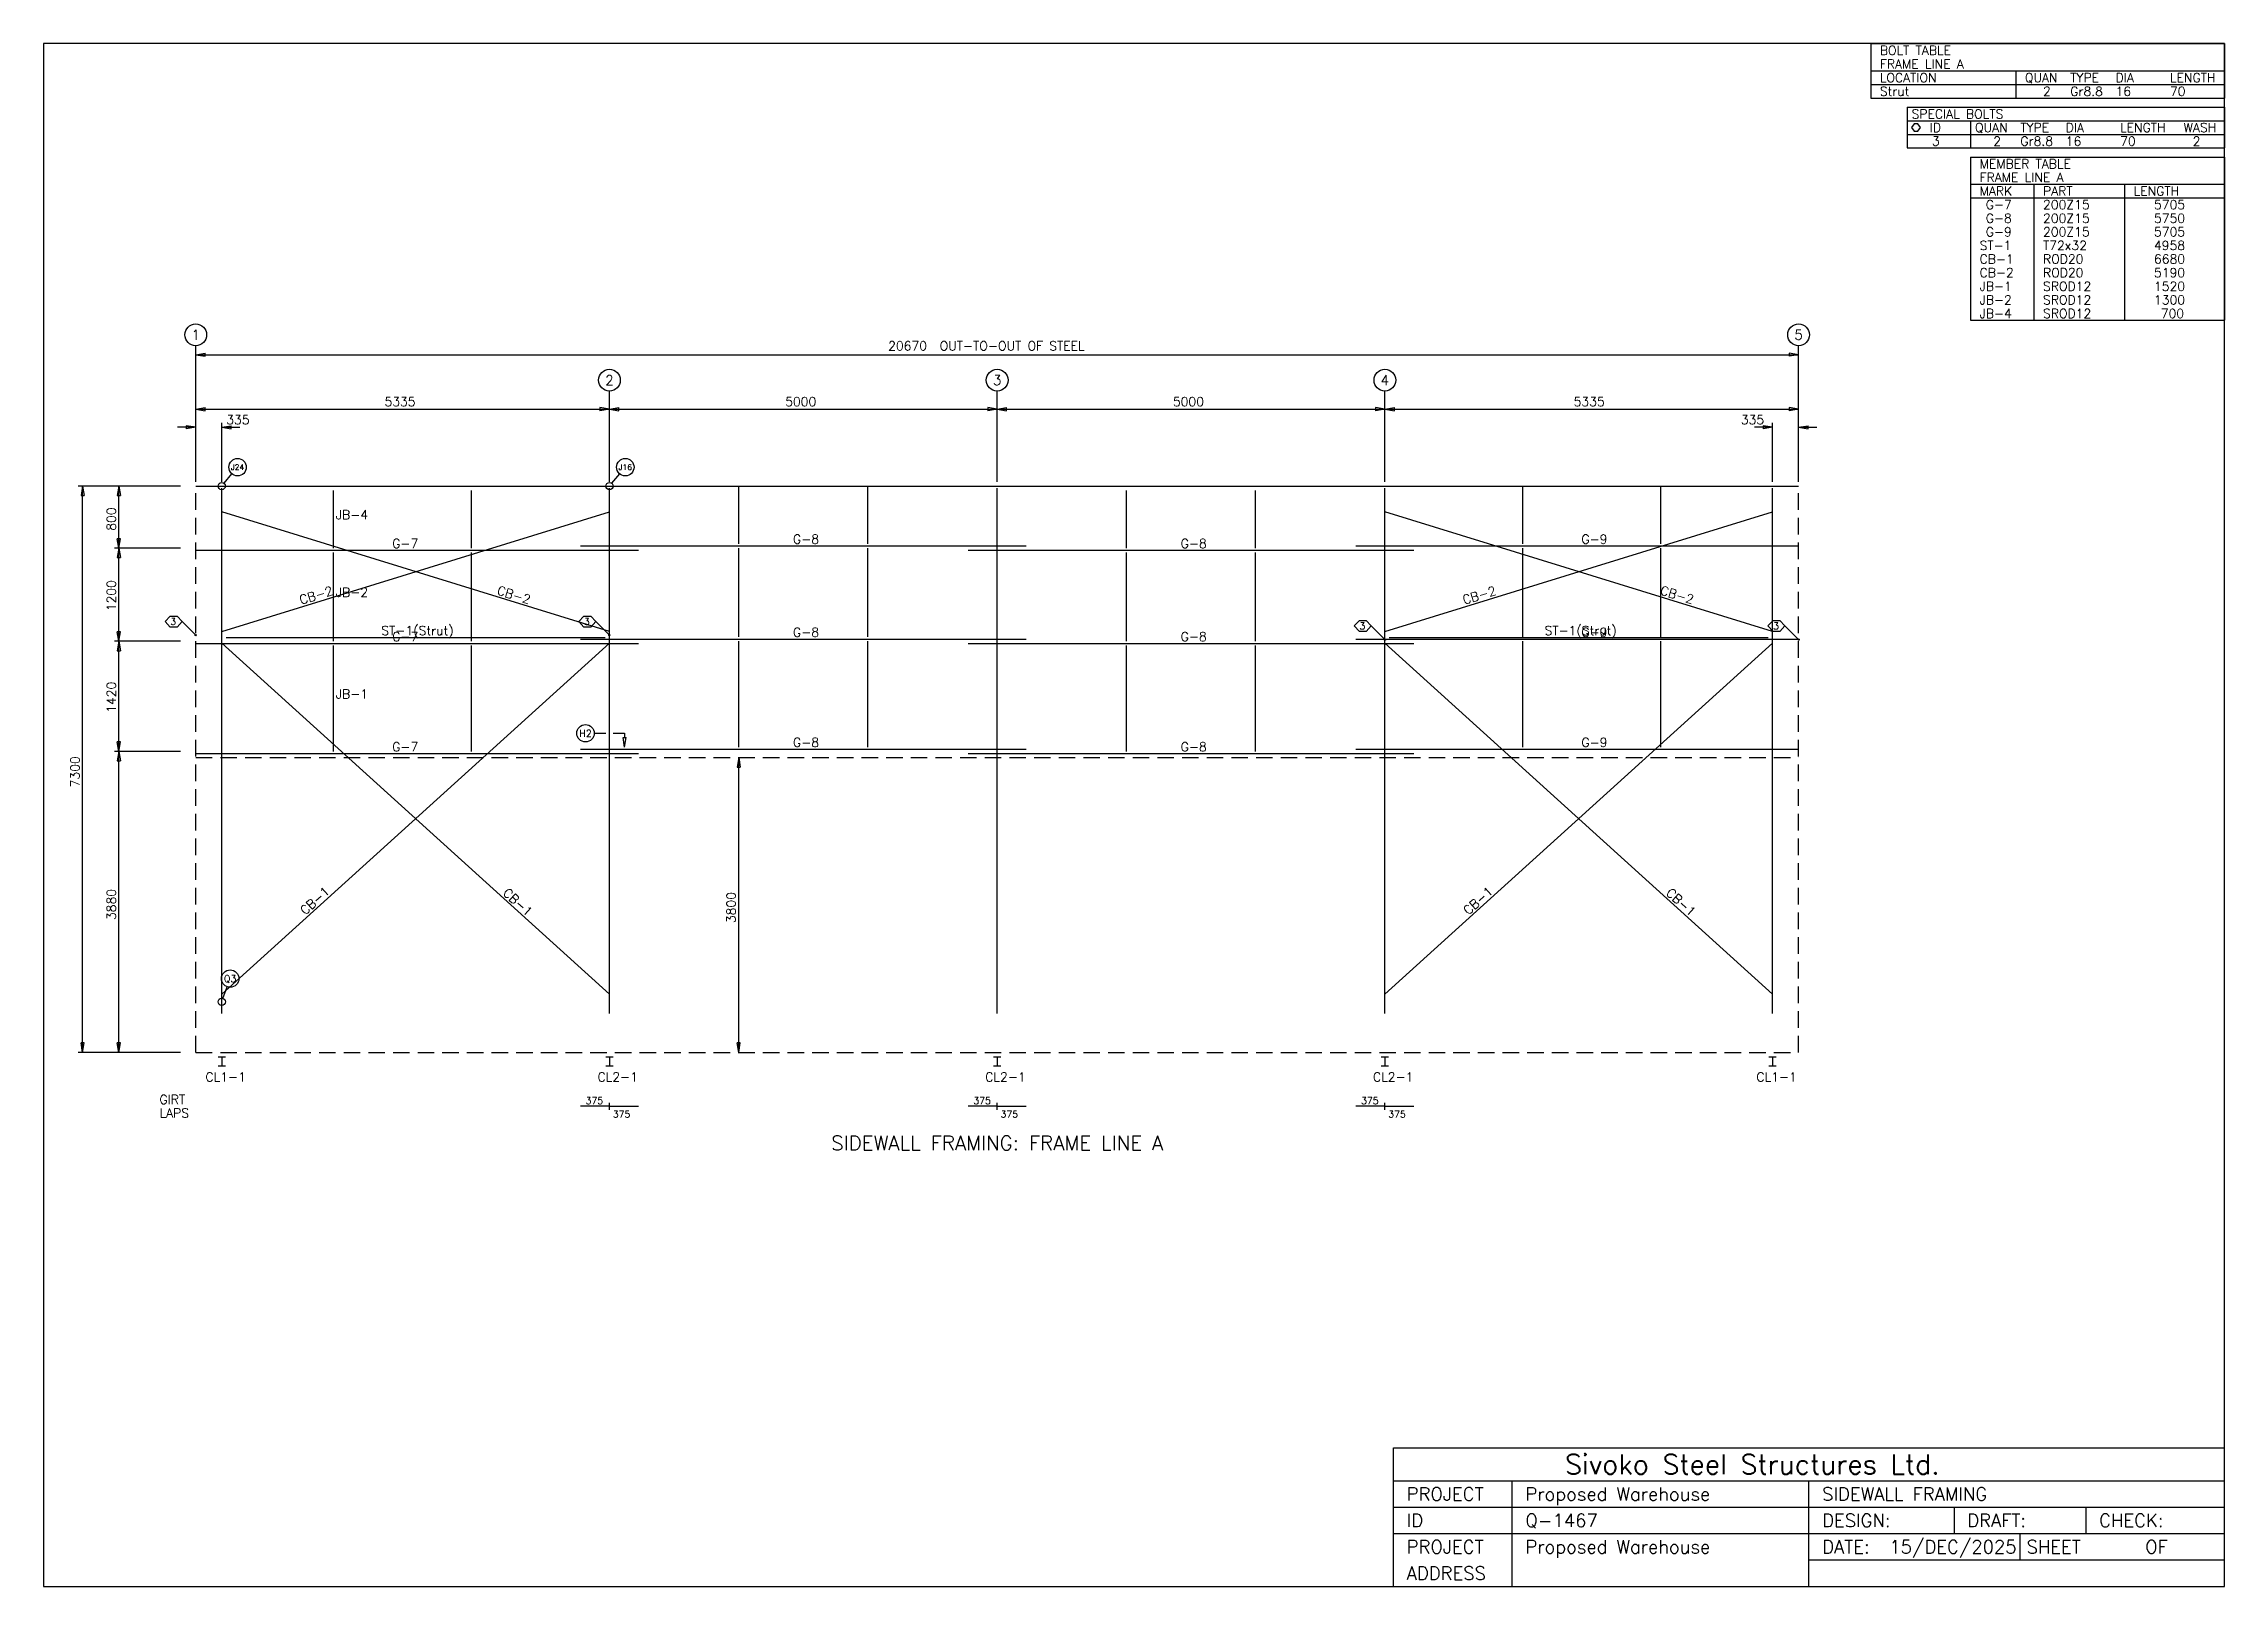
# Model space of a CAD drawing. Extents: x 0 to 28123, y 0 to 19887.
import ezdxf
from ezdxf.enums import TextEntityAlignment as Align

# ---------------------------------------------------------------- set-up
doc = ezdxf.new("R2010")
doc.units = 0
doc.linetypes.add('CONTIN', pattern=[0])
doc.linetypes.add('DASHED', pattern=[317.99, 212.59, -105.4])
doc.layers.get('0').update_dxf_attribs({"linetype": 'CONTIN'})
for name, color, linetype in [('1', 7, 'CONTIN'), ('10', 7, 'CONTIN'), ('11', 6, 'CONTIN'), ('12', 7, 'CONTIN'), ('13', 5, 'CONTIN'), ('14', 1, 'CONTIN'), ('15', 1, 'CONTIN'), ('2', 6, 'CONTIN'), ('22', 7, 'CONTIN'), ('26', 7, 'CONTIN'), ('3', 5, 'CONTIN'), ('4', 7, 'CONTIN'), ('5', 5, 'DASHED'), ('7', 7, 'CONTIN')]:
    doc.layers.add(name, color=color, linetype=linetype)
doc.styles.add('SIMPLEX', font='SIMPLEX')

# ---------------------------------------------------------------- blocks, each defined once
blk = doc.blocks.new('WCOL')
for p, q in [((-10.2, 0), (10.2, 0)), ((0, 0), (0, -25.4)), ((-10.2, -25.4), (10.2, -25.4))]:
    blk.add_line(p, q)
blk = doc.blocks.new('HEXAGON')
for p, q in [((7.6, 10.2), (0, 0)), ((0, 0), (7.6, -10.2)), ((17.8, 10.2), (7.6, 10.2)), ((25.4, 0), (17.8, 10.2)), ((17.8, -10.2), (25.4, 0)), ((7.6, -10.2), (17.8, -10.2))]:
    blk.add_line(p, q)
blk = doc.blocks.new('ARROW')
for p, q in [((0, 0), (-122, 20)), ((-122, 20), (-122, -20)), ((0, 0), (-122, -20))]:
    blk.add_line(p, q)
blk = doc.blocks.new('ARROWP')
for p, q in [((0, 0), (-122, 20)), ((-122, 20), (-122, -20)), ((0, 0), (-122, -20))]:
    blk.add_line(p, q)
blk = doc.blocks.new('CUTSEC')
at = {"layer": '7'}
for p, q in [((-196, 0), (-47, 0)), ((47, 0), (196, 0)), ((196, 0), (196, 56))]:
    blk.add_line(p, q, dxfattribs=at)
at = {"layer": '7', "rotation": 90}
blk.add_blockref('ARROWP', (196, 178), dxfattribs=at)
blk = doc.blocks.new('SW1FRM')
at = {"layer": '1'}
for p, q in [((0, 7300), (5700.646, 7300)), ((1778.33276, 6500), (1778.33276, 7243.875)), ((3556.66821, 6500), (3556.66821, 7243.875)), ((4969.354, 7300), (10700.6455, 7300)), ((7001.6665, 6556.12549), (7001.6665, 7300)), ((8668.33301, 6556.12549), (8668.33301, 7300)), ((9969.35449, 7300), (15700.6465, 7300)), ((12001.666, 6500), (12001.666, 7243.875)), ((13668.333, 6500), (13668.333, 7243.875)), ((14969.3555, 7300), (20670, 7300)), ((17113.334, 6556.12549), (17113.334, 7300)), ((18891.668, 6556.12549), (18891.668, 7300)), ((335, 5426.2002), (5335, 6967.13721)), ((5335, 5426.2002), (335, 6967.13721)), ((15335, 5426.2002), (20335, 6967.13721)), ((20335, 5426.2002), (15335, 6967.13721)), ((0, 6471.9375), (5710, 6471.9375)), ((4960, 6528.0625), (10710, 6528.0625)), ((7001.6665, 5356.12549), (7001.6665, 6500)), ((8668.33301, 5356.12549), (8668.33301, 6500)), ((9960, 6471.9375), (15710.002, 6471.9375)), ((14960, 6528.0625), (20670, 6528.0625)), ((17113.334, 5356.12549), (17113.334, 6500)), ((18891.668, 5356.12549), (18891.668, 6500)), ((1778.33276, 5300), (1778.33276, 6443.875)), ((3556.66821, 5300), (3556.66821, 6443.875)), ((12001.666, 5300), (12001.666, 6443.875)), ((13668.333, 5300), (13668.333, 6443.875)), ((391.124817, 5350), (5278.87451, 5350)), ((15391.125, 5350), (20278.877, 5350)), ((0, 5271.9375), (5710, 5271.9375)), ((335, 750), (5335, 5273.80029)), ((5335, 750), (335, 5273.80029)), ((1778.33276, 3880), (1778.33276, 5243.875)), ((3556.66821, 3880), (3556.66821, 5243.875)), ((4960, 5328.0625), (10710, 5328.0625)), ((7001.6665, 3936.125), (7001.6665, 5300)), ((8668.33301, 3936.125), (8668.33301, 5300)), ((9960, 5271.9375), (15710.002, 5271.9375)), ((12001.666, 3880), (12001.666, 5243.875)), ((13668.333, 3880), (13668.333, 5243.875)), ((14960, 5328.0625), (20670, 5328.0625)), ((15335, 750), (20335, 5273.80029)), ((20335, 750), (15335, 5273.80029)), ((17113.334, 3936.125), (17113.334, 5300)), ((18891.668, 3936.125), (18891.668, 5300)), ((0, 3851.93726), (5710, 3851.93726)), ((4960, 3908.0625), (10710, 3908.0625)), ((9960, 3851.93726), (15710.002, 3851.93726)), ((14960, 3908.0625), (20670, 3908.0625))]:
    blk.add_line(p, q, dxfattribs=at)
at = {"layer": '12'}
for p, q in [((0, 7356.12549), (0, 9110.02832)), ((20670, 7356.12549), (20670, 9110.02832)), ((5335, 7356.12549), (5335, 8525.39453)), ((10335, 7356.12549), (10335, 8525.39453)), ((15335, 7356.12549), (15335, 8525.39453)), ((20670, 7356.12549), (20670, 8525.39453)), ((335, 7356.12549), (335, 8113.81201)), ((20335, 7356.12549), (20335, 8113.81201)), ((-1047.6647, 7300), (-1515.3721, 7300)), ((-196.4371, 7300), (-1047.6647, 7300)), ((-991.53949, 7300), (-991.53949, 7300)), ((-196.4371, 6500), (-1047.6647, 6500)), ((-991.53967, 6500), (-991.53967, 6500)), ((-991.53949, 6500), (-991.53949, 6500)), ((-196.4371, 5300), (-1047.6647, 5300)), ((-991.53967, 5300), (-991.53967, 5300)), ((-991.53949, 5300), (-991.53949, 5300)), ((-196.4371, 3880), (-1047.6647, 3880)), ((-991.53967, 3880), (-991.53967, 3880)), ((-991.53937, 3880), (-991.53937, 3880)), ((-1047.6647, 0), (-1515.3721, 0)), ((-196.4371, 0), (-1047.6647, 0)), ((-991.53967, 0), (-991.53967, 0))]:
    blk.add_line(p, q, dxfattribs=at)
at = {"layer": '13'}
for centre in [(0, 9250.34082), (20670, 9250.34082), (5335, 8665.70703), (10335, 8665.70703), (15335, 8665.70703)]:
    blk.add_circle(centre, 140.312225, dxfattribs=at)
at = {"layer": '2'}
for p, q in [((0, 8993.10156), (20670, 8993.10156)), ((0, 8291.54004), (20670, 8291.54004)), ((0, 8057.68652), (-233.8537, 8057.68652)), ((335, 8057.68652), (568.853699, 8057.68652)), ((20335, 8057.68652), (20101.1465, 8057.68652)), ((20670, 8057.68652), (20903.8535, 8057.68652)), ((-1459.2471, 0), (-1459.2471, 7300)), ((-991.53967, 6500), (-991.53949, 7300)), ((-991.53967, 5300), (-991.53949, 6500)), ((0, 5378.0625), (-175.39027, 5553.45361)), ((5335, 5378.0625), (5159.60938, 5553.45361)), ((15335, 5321.9375), (15159.6094, 5497.32813)), ((20670, 5321.9375), (20494.6094, 5497.32813)), ((-991.53967, 3880), (-991.53949, 5300)), ((-991.53967, 0), (-991.53937, 3880)), ((7001.6665, 0), (7001.6665, 3800.00024)), ((5335, -694.54553), (4960, -694.54553)), ((5335, -738.39307), (5335, -650.69794)), ((5335, -738.39307), (5335, -650.69794)), ((5335, -694.54553), (5710, -694.54553)), ((10335, -694.54553), (9960, -694.54553)), ((10335, -738.39307), (10335, -650.69794)), ((10335, -738.39307), (10335, -650.69794)), ((10335, -694.54553), (10710, -694.54553)), ((15335, -694.54553), (14960, -694.54553)), ((15335, -738.39307), (15335, -650.69794)), ((15335, -738.39307), (15335, -650.69794)), ((15335, -694.54553), (15710.002, -694.54553))]:
    blk.add_line(p, q, dxfattribs=at)
for centre in [(0, 5378.0625), (5335, 5378.0625), (15335, 5321.9375), (20670, 5321.9375)]:
    blk.add_circle(centre, 8.769514, dxfattribs=at)
at = {"layer": '4'}
for p, q in [((335, 500), (335, 7271.9375)), ((5335, 500), (5335, 7271.9375)), ((10335, 500), (10335, 7271.9375)), ((15335, 500), (15335, 7271.9375)), ((20335, 500), (20335, 7271.9375))]:
    blk.add_line(p, q, dxfattribs=at)
at = {"layer": '5'}
for p, q in [((0, 0), (0, 7300)), ((20670, 0), (20670, 7300)), ((0, 0), (0, 3800.00024)), ((0, 3800.00024), (20670, 3800.00024)), ((20670, 0), (20670, 3800.00024)), ((0, 0), (20670, 0))]:
    blk.add_line(p, q, dxfattribs=at)
at = {"layer": '7'}
for p, q in [((365.064178, 7335.82764), (467.282379, 7457.64307)), ((5365.06396, 7335.82764), (5467.28174, 7457.64307)), ((350.997406, 696.349854), (405.388733, 845.779053))]:
    blk.add_line(p, q, dxfattribs=at)
for centre, radius in [((539.436401, 7543.62988), 112.249771), ((5539.43604, 7543.62988), 112.249771), ((335, 7300), 46.770741), ((5335, 7300), 46.770741), ((5026.31299, 4113.85352), 112.249771), ((443.782532, 951.258606), 112.249771), ((335, 652.400024), 46.770741)]:
    blk.add_circle(centre, radius, dxfattribs=at)
at = {"layer": '10', "xscale": 4.60341932, "yscale": 4.60341932, "zscale": 4.60341932}
for p in [(335, -56.124886), (5335, -56.124886), (10335, -56.124886), (15335, -56.124886), (20335, -56.124886)]:
    blk.add_blockref('WCOL', p, dxfattribs=at)
at = {"layer": '2'}
for p, rotation in [((0, 8993.10156), 180), ((0, 8291.54004), 180), ((5335, 8291.54004), 180), ((10335, 8291.54004), 180), ((15335, 8291.54004), 180), ((335, 8057.68652), 180), ((20670, 8057.68652), 180), ((-1459.2471, 7300), 90), ((-991.53949, 7300), 90), ((-991.53967, 6500), 270), ((-991.53949, 6500), 90), ((-991.53967, 5300), 270), ((-991.53949, 5300), 90), ((-991.53967, 3880), 270), ((-991.53937, 3880), 90), ((7001.6665, 3800.00024), 90), ((-1459.2471, 0), 270), ((-991.53967, 0), 270), ((7001.6665, 0), 270)]:
    blk.add_blockref('ARROW', p, dxfattribs=dict(at, rotation=rotation))
for p in [(20670, 8993.10156), (5335, 8291.54004), (10335, 8291.54004), (15335, 8291.54004), (20670, 8291.54004), (0, 8057.68652), (20335, 8057.68652)]:
    blk.add_blockref('ARROW', p, dxfattribs=at)
at = {"layer": '2', "xscale": -8.6314116, "yscale": 6.90512896, "zscale": 6.90512896}
for p in [(-175.39027, 5553.45361), (5159.60938, 5553.45361), (15159.6094, 5497.32813), (20494.6094, 5497.32813)]:
    blk.add_blockref('HEXAGON', p, dxfattribs=at)
at = {"layer": '7', "yscale": -1, "zscale": -1}
blk.add_blockref('CUTSEC', (5335, 4113.85352), dxfattribs=at)
at = {"layer": '11', "style": 'SIMPLEX'}
for s, height, p in [('20670', 116.926849, (8928.95508, 9049.22656)), ('5335', 116.926849, (2433.64624, 8330.5166)), ('5000', 116.926849, (7601.146, 8330.5166)), ('5000', 116.926849, (12601.1465, 8330.5166)), ('5335', 116.926849, (17768.6465, 8330.5166)), ('335', 116.926849, (393.463409, 8096.6626)), ('335', 116.926849, (19925.7578, 8096.6626)), ('375', 87.695137, (5028.06689, -665.31384)), ('375', 87.695137, (5378.84717, -840.7041)), ('375', 87.695137, (10028.0664, -665.31384)), ('375', 87.695137, (10378.8477, -840.7041)), ('375', 87.695137, (15028.0674, -665.31384)), ('375', 87.695137, (15378.8467, -840.7041))]:
    blk.add_text(s, height=height, dxfattribs=at).set_placement(p)
for s, p in [('800', (-1030.5153, 6724.60938)), ('1200', (-1030.5153, 5686.6084)), ('1420', (-1030.5153, 4376.6084)), ('7300', (-1498.2224, 3416.14648)), ('3880', (-1030.5151, 1706.14624)), ('3800', (6962.69043, 1666.14636))]:
    blk.add_text(s, height=116.926849, rotation=90, dxfattribs=at).set_placement(p)
at = {"layer": '13', "style": 'SIMPLEX'}
for s, p in [('1', (0, 9187.2002)), ('5', (20670, 9187.2002)), ('2', (5335, 8602.56641)), ('3', (10335, 8602.56641)), ('4', (15335, 8602.56641))]:
    blk.add_text(s, height=126.280991, dxfattribs=at).set_placement(p, align=Align.CENTER)
at = {"layer": '15', "style": 'SIMPLEX'}
blk.add_text(' OUT-TO-OUT OF STEEL', height=116.926849, dxfattribs=at).set_placement((9513.58887, 9049.22656))
blk.add_text('SIDEWALL FRAMING: FRAME LINE A', height=187.082962, dxfattribs=at).set_placement((10335, -1261.6407), align=Align.CENTER)
at = {"layer": '2', "style": 'SIMPLEX'}
for s, height, p in [('3', 87.695137, (-328.85675, 5509.60596)), ('3', 87.695137, (5006.14258, 5509.60596)), ('3', 87.695137, (15006.1426, 5453.47949)), ('3', 87.695137, (20341.1426, 5453.47949)), ('GIRT', 116.926849, (-467.7074, -665.31378)), ('LAPS', 116.926849, (-467.7074, -840.7041))]:
    blk.add_text(s, height=height, dxfattribs=at).set_placement(p)
at = {"layer": '3', "style": 'SIMPLEX'}
for s, p in [('JB-4', (1806.39514, 6871.9375)), (' G-7', (2454.10815, 6501.16846)), (' G-8', (7621.6084, 6557.29492)), (' G-8', (12621.6084, 6501.16846)), (' G-9', (17789.1094, 6557.29492)), ('JB-2', (1806.39514, 5871.9375)), ('ST-1(Strut)', (2393.60107, 5379.23145)), (' G-7', (2454.10815, 5301.16895)), (' G-8', (7621.6084, 5357.29443)), (' G-8', (12621.6084, 5301.16895)), ('ST-1(Strut)', (17393.6035, 5379.23145)), (' G-9', (17789.1094, 5357.29443)), ('JB-1', (1806.39514, 4561.9375)), (' G-7', (2454.10815, 3881.16895)), (' G-8', (7621.6084, 3937.29419)), (' G-8', (12621.6084, 3881.16895)), (' G-9', (17789.1094, 3937.29419)), (' CL1-1', (45.606033, -375.33517)), (' CL2-1', (5101.14648, -375.33517)), (' CL2-1', (10101.1465, -375.33517)), (' CL2-1', (15101.1475, -375.33517)), (' CL1-1', (20045.6074, -375.33517))]:
    blk.add_text(s, height=116.926849, dxfattribs=at).set_placement(p)
for s, rotation, p in [('CB-2', 17.129, (1358.49634, 5772.21777)), ('CB-2', -17.129, (3875.71484, 5906.52246)), ('CB-2', 17.129, (16358.498, 5772.21777)), ('CB-2', -17.129, (18875.7148, 5906.52246)), ('CB-1', 42.138, (1411.48572, 1763.38171)), ('CB-1', -42.138, (3950.70947, 2041.87109)), ('CB-1', 42.138, (16411.4863, 1763.38171)), ('CB-1', -42.138, (18950.709, 2041.87085))]:
    blk.add_text(s, height=116.926849, rotation=rotation, dxfattribs=at).set_placement(p)
at = {"layer": '7', "style": 'SIMPLEX'}
for s, height, p in [('J24', 71.8398514, (539.436401, 7543.62988)), ('J16', 71.8398514, (5539.43604, 7543.62988)), ('H2', 89.79982, (5026.31299, 4113.85352)), ('Q3', 89.79982, (443.782532, 951.258606))]:
    blk.add_text(s, height=height, dxfattribs=at).set_placement(p, align=Align.MIDDLE_CENTER)
blk = doc.blocks.new('SW1TBL')
for p, q in [((-3273.9517, 0), (0, 0)), ((-3273.9517, 0), (-3273.9517, -2104.6833)), ((0, 0), (0, -2104.6833)), ((-3273.9517, -350.78055), (0, -350.78055)), ((-3273.9517, -350.78055), (-3273.9517, -526.17084)), ((-3273.9517, -526.17084), (-3273.9517, -2104.6833)), ((-3273.9517, -526.17084), (0, -526.17084)), ((-2455.4636, -350.78055), (-2455.4636, -526.17084)), ((-2455.4636, -526.17084), (-2455.4636, -2104.6833)), ((-1286.1951, -350.78055), (-1286.1951, -526.17084)), ((-1286.1951, -526.17084), (-1286.1951, -2104.6833)), ((-3273.9517, -2104.6833), (0, -2104.6833))]:
    blk.add_line(p, q)
at = {"layer": '14', "style": 'SIMPLEX'}
for s, p in [('MEMBER TABLE', (-3157.0249, -146.15857)), ('FRAME LINE A', (-3157.0249, -321.54883)), ('MARK', (-3157.0249, -496.93915)), ('PART', (-2338.5369, -496.93915)), ('LENGTH', (-1169.2682, -496.93915))]:
    blk.add_text(s, height=116.926849, dxfattribs=at).set_placement(p)
at = {"layer": '26', "style": 'SIMPLEX'}
for s, p in [(' G-7', (-3157.0249, -672.32947)), ('200Z15', (-2338.5369, -672.32947)), ('   5705', (-1169.2682, -672.32947)), (' G-8', (-3157.0249, -847.71967)), ('200Z15', (-2338.5369, -847.71967)), ('   5750', (-1169.2682, -847.71967)), ('ST-1', (-3157.0249, -1198.5001)), (' G-9', (-3157.0249, -1023.1099)), ('T72x32', (-2338.5369, -1198.5001)), ('200Z15', (-2338.5369, -1023.1099)), ('   5705', (-1169.2682, -1023.1099)), ('   4958', (-1169.2682, -1198.5001)), ('CB-1', (-3157.0249, -1373.8904)), ('ROD20', (-2338.5369, -1373.8904)), ('   6680', (-1169.2682, -1373.8904)), ('JB-1', (-3157.0249, -1724.671)), ('CB-2', (-3157.0249, -1549.2808)), ('SROD12', (-2338.5369, -1724.671)), ('ROD20', (-2338.5369, -1549.2808)), ('   5190', (-1169.2682, -1549.2808)), ('   1520', (-1169.2682, -1724.671)), ('JB-2', (-3157.0249, -1900.0612)), ('JB-4', (-3157.0249, -2075.4517)), ('SROD12', (-2338.5369, -1900.0612)), ('SROD12', (-2338.5369, -2075.4517)), ('   1300', (-1169.2682, -1900.0612)), ('    700', (-1169.2682, -2075.4517))]:
    blk.add_text(s, height=116.926849, dxfattribs=at).set_placement(p)
blk = doc.blocks.new('SW1BLT')
for p, q in [((-4560.147, 0), (0, 0)), ((-4560.147, 0), (-4560.147, -701.5611)), ((0, 0), (0, -701.5611)), ((-4560.147, -350.78055), (0, -350.78055)), ((-4560.147, -526.17084), (0, -526.17084)), ((-2689.3176, -350.78055), (-2689.3176, -526.17084)), ((-2689.3176, -526.17084), (-2689.3176, -701.5611)), ((-4560.147, -701.5611), (0, -701.5611))]:
    blk.add_line(p, q)
at = {"layer": '14', "style": 'SIMPLEX'}
for s, p in [('BOLT TABLE', (-4443.2202, -146.15857)), ('FRAME LINE A', (-4443.2202, -321.54883)), ('LOCATION', (-4443.2202, -496.93915)), ('QUAN', (-2572.3909, -496.93915)), ('TYPE', (-1987.7566, -496.93915)), ('DIA', (-1403.1222, -496.93915)), ('LENGTH', (-701.5611, -496.93915))]:
    blk.add_text(s, height=116.926849, dxfattribs=at).set_placement(p)
at = {"layer": '26', "style": 'SIMPLEX'}
for s, height, p in [('Strut', 116.926849, (-4443.2202, -672.32947)), ('2', 116.92685, (-2338.5371, -672.32947)), ('Gr8.8', 116.926849, (-1987.7566, -672.32947)), ('16', 116.926849, (-1403.1222, -672.32947)), ('70', 116.926849, (-701.5611, -672.32947))]:
    blk.add_text(s, height=height, dxfattribs=at).set_placement(p)
blk = doc.blocks.new('SW1BTSPC')
for p, q in [((-4092.4397, 0), (0, 0)), ((-4092.4397, 0), (-4092.4397, -526.17078)), ((0, 0), (0, -526.17078)), ((-4092.4397, -175.39027), (0, -175.39027)), ((-3273.9517, -175.39027), (-3273.9517, -526.17078)), ((-4092.4397, -350.78055), (0, -350.78055)), ((-4092.4397, -526.17078), (0, -526.17078))]:
    blk.add_line(p, q)
at = {"layer": '14', "xscale": 4.60341932, "yscale": 4.60341932, "zscale": 4.60341932}
blk.add_blockref('HEXAGON', (-4033.9761, -263.08539), dxfattribs=at)
at = {"layer": '14', "style": 'SIMPLEX'}
for s, p in [('SPECIAL BOLTS', (-4033.9761, -146.15857)), ('ID', (-3800.1223, -321.54883)), ('QUAN', (-3215.4883, -321.54883)), ('TYPE', (-2630.854, -321.54883)), ('DIA', (-2046.2198, -321.54883)), ('LENGTH', (-1344.6587, -321.54883)), ('WASH', (-526.17065, -321.54883))]:
    blk.add_text(s, height=116.926849, dxfattribs=at).set_placement(p)
at = {"layer": '26', "style": 'SIMPLEX'}
for s, height, p in [('   3', 116.926849, (-4033.9761, -496.93909)), ('2', 116.92685, (-2981.6345, -496.93909)), ('Gr8.8', 116.926849, (-2630.854, -496.93909)), ('16', 116.926849, (-2046.2198, -496.93909)), ('70', 116.926849, (-1344.6587, -496.93909)), ('2', 116.92685, (-409.2438, -496.93909))]:
    blk.add_text(s, height=height, dxfattribs=at).set_placement(p)

msp = doc.modelspace()

# ---------------------------------------------------------------- linework, layer by layer
for p, q in [((17407.9551, 0), (17407.9551, 1785.79199)), ((17407.9551, 1785.79199), (28122.7031, 1785.79199)), ((28122.7031, 0), (28122.7031, 1785.79199)), ((17407.9551, 1360.60339), (28122.7031, 1360.60339)), ((18938.6328, 0), (18938.6328, 1360.60339)), ((22765.3301, 0), (22765.3301, 1360.60339)), ((17407.9551, 1020.45245), (28122.7031, 1020.45245)), ((24636.1582, 1020.45245), (24636.1582, 680.301697)), ((26336.9121, 1020.45245), (26336.9121, 680.301697)), ((17407.9551, 680.301697), (28122.7031, 680.301697)), ((25486.5352, 680.301697), (25486.5352, 340.150848)), ((22765.3301, 340.150848), (28122.7031, 340.150848)), ((17407.9551, 0), (28122.7031, 0))]:
    msp.add_line(p, q)
at = {"layer": '22'}
for p, q in [((28122.7031, 19886.7715), (0, 19886.7715)), ((0, 19886.7715), (0, 0)), ((28122.7031, 0), (28122.7031, 19886.7715)), ((0, 0), (28122.7031, 0))]:
    msp.add_line(p, q, dxfattribs=at)

# ---------------------------------------------------------------- block references
for name, p in [('SW1BLT', (28122.7031, 19886.7715)), ('SW1BTSPC', (28122.7031, 19068.2832)), ('SW1TBL', (28122.7031, 18425.1875)), ('SW1FRM', (1961.81995, 6883.26123))]:
    msp.add_blockref(name, p)

# ---------------------------------------------------------------- texts
at = {"layer": '14', "style": 'SIMPLEX'}
for s, height, p in [('Sivoko Steel Structures Ltd.', 255.113129, (19618.9336, 1445.64111)), ('PROJECT', 170.075424, (17578.0273, 1105.49023)), ('Proposed Warehouse', 170.075424, (19108.707, 1105.49023)), ('SIDEWALL FRAMING', 170.075424, (22935.4043, 1105.49023)), ('ID', 170.075424, (17578.0273, 765.339417)), ('Q-1467', 170.075424, (19108.707, 765.339417)), ('DESIGN:', 170.075424, (22935.4043, 765.339417)), ('DRAFT:', 170.075424, (24806.2344, 765.339417)), ('CHECK:', 170.075424, (26506.9902, 765.339417)), ('PROJECT', 170.075424, (17578.0273, 425.188568)), ('Proposed Warehouse', 170.075424, (19108.707, 425.188568)), ('DATE:', 170.075424, (22935.4043, 425.188568)), ('15/DEC/2025', 170.075424, (23802.7891, 425.188568)), ('SHEET', 170.075424, (25571.5742, 425.188568)), ('OF', 170.075424, (27102.252, 425.188568)), ('ADDRESS', 170.075424, (17578.0273, 85.037712))]:
    msp.add_text(s, height=height, dxfattribs=at).set_placement(p)

doc.saveas('drawing.dxf')
